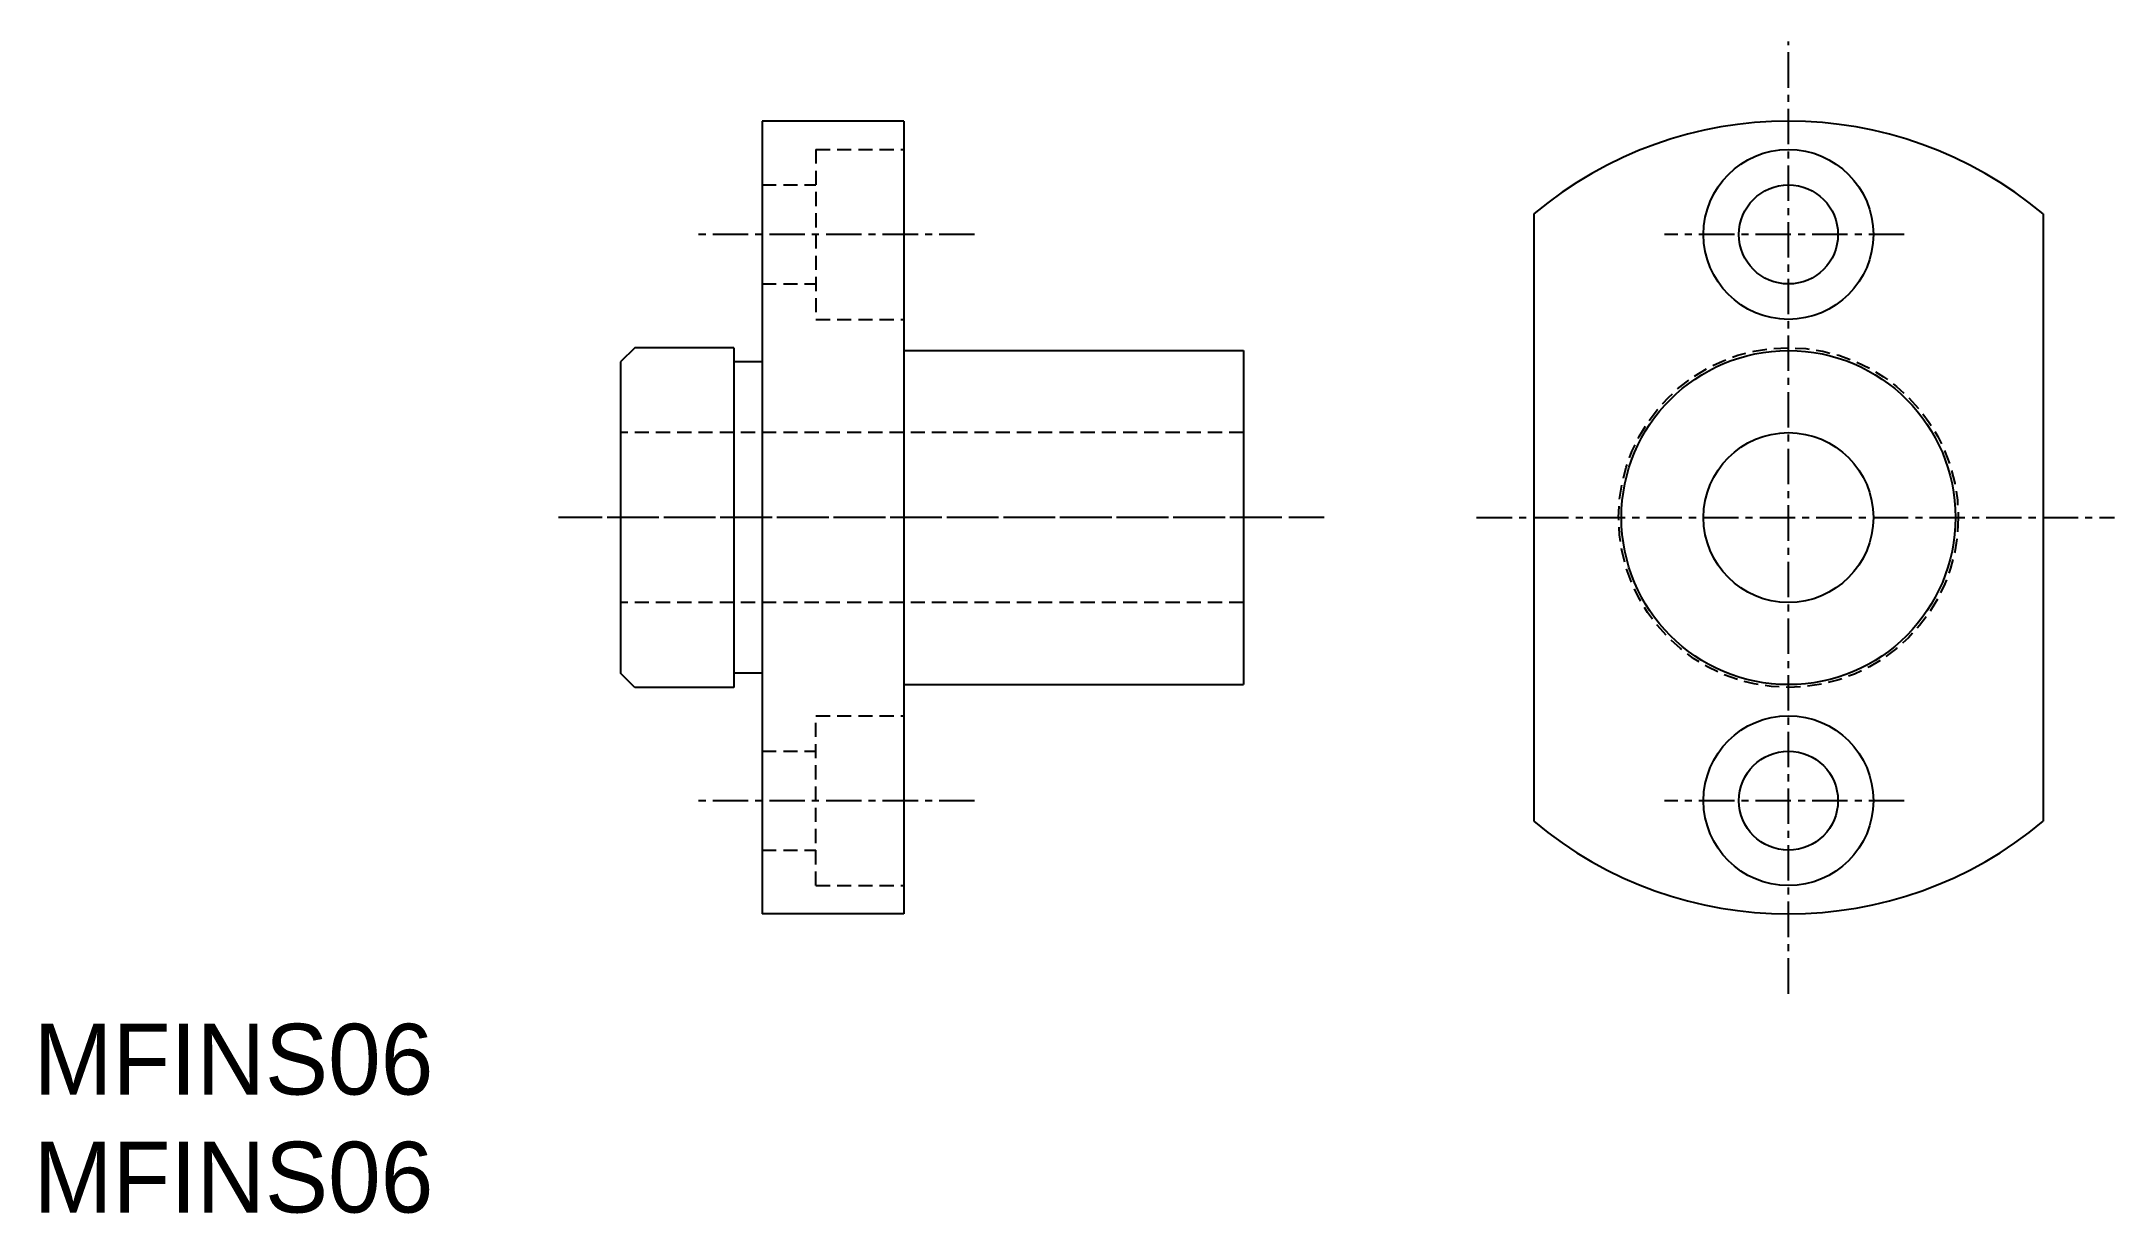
# Model space of a CAD drawing. Extents: x 10.3 to 83.5, y 10 to 51.4.
import ezdxf

# ---------------------------------------------------------------- set-up
doc = ezdxf.new("R2010")
doc.units = 0
doc.linetypes.add('CENTER', pattern=[2, 1.25, -0.25, 0.25, -0.25])
doc.linetypes.add('DASHED', pattern=[0.75, 0.5, -0.25])
doc.layers.get('0').update_dxf_attribs({"linetype": 'CONTINUOUS'})
doc.layers.add('CENTER', color=1, linetype='CENTER')

msp = doc.modelspace()

# ---------------------------------------------------------------- linework, layer by layer
at = {"color": 7, "linetype": 'CONTINUOUS'}
for p, q in [((40.733, 48.547), (35.733, 48.547)), ((35.733, 48.547), (35.733, 48.547)), ((35.733, 48.547), (35.733, 20.547)), ((40.733, 48.547), (40.733, 20.547)), ((71.989, 48.547), (71.989, 48.547)), ((62.989, 45.27), (62.989, 23.823)), ((80.989, 45.27), (80.989, 23.823)), ((31.233, 40.547), (30.733, 40.047)), ((34.733, 40.547), (31.233, 40.547)), ((34.733, 40.547), (34.733, 28.547)), ((40.733, 40.447), (52.733, 40.447)), ((52.733, 40.447), (52.733, 28.647)), ((30.733, 40.047), (30.733, 29.047)), ((35.733, 40.047), (34.733, 40.047)), ((31.233, 28.547), (30.733, 29.047)), ((35.733, 29.047), (34.733, 29.047)), ((40.733, 28.647), (52.733, 28.647)), ((34.733, 28.547), (31.233, 28.547)), ((40.733, 20.547), (35.733, 20.547)), ((35.733, 20.547), (35.733, 20.547))]:
    msp.add_line(p, q, dxfattribs=at)
at = {"color": 3, "linetype": 'DASHED'}
for p, q in [((37.633, 47.547), (37.633, 41.547)), ((37.633, 47.547), (40.733, 47.547)), ((35.733, 46.297), (37.633, 46.297)), ((35.733, 42.797), (37.633, 42.797)), ((37.633, 41.547), (40.733, 41.547)), ((52.733, 37.547), (30.733, 37.547)), ((52.733, 31.547), (30.733, 31.547)), ((37.633, 21.547), (37.633, 27.547)), ((37.633, 27.547), (40.733, 27.547)), ((35.733, 26.297), (37.633, 26.297)), ((35.733, 22.797), (37.633, 22.797)), ((37.633, 21.547), (40.733, 21.547))]:
    msp.add_line(p, q, dxfattribs=at)
at = {"color": 7, "linetype": 'CONTINUOUS'}
for centre, radius in [((71.989, 44.547), 3), ((71.989, 44.547), 1.75), ((71.989, 34.547), 5.9), ((71.989, 34.547), 3), ((71.989, 24.547), 3), ((71.989, 24.547), 1.75)]:
    msp.add_circle(centre, radius, dxfattribs=at)
at = {"color": 3, "linetype": 'DASHED'}
msp.add_circle((71.989, 34.547), 6, dxfattribs=at)
at = {"color": 7, "linetype": 'CONTINUOUS'}
for start, end in [(49.9948, 130.0052), (229.9948, 310.0052)]:
    msp.add_arc((71.989, 34.547), 14, start, end, dxfattribs=at)
at = {"layer": 'CENTER', "color": 1, "linetype": 'CENTER'}
for p, q in [((71.989, 17.73), (71.989, 51.363)), ((43.24, 44.547), (33.405, 44.547)), ((76.079, 44.547), (67.614, 44.547)), ((55.587, 34.547), (28.545, 34.547)), ((54.005, 34.547), (29.159, 34.547)), ((60.974, 34.547), (83.509, 34.547)), ((43.24, 24.547), (33.405, 24.547)), ((76.079, 24.547), (67.614, 24.547))]:
    msp.add_line(p, q, dxfattribs=at)

# ---------------------------------------------------------------- texts
at = {"color": 7, "linetype": 'CONTINUOUS'}
for p in [(10, 14.167), (10, 10)]:
    msp.add_text('MFINS06', height=2.5, dxfattribs=at).set_placement(p)

doc.saveas('drawing.dxf')
